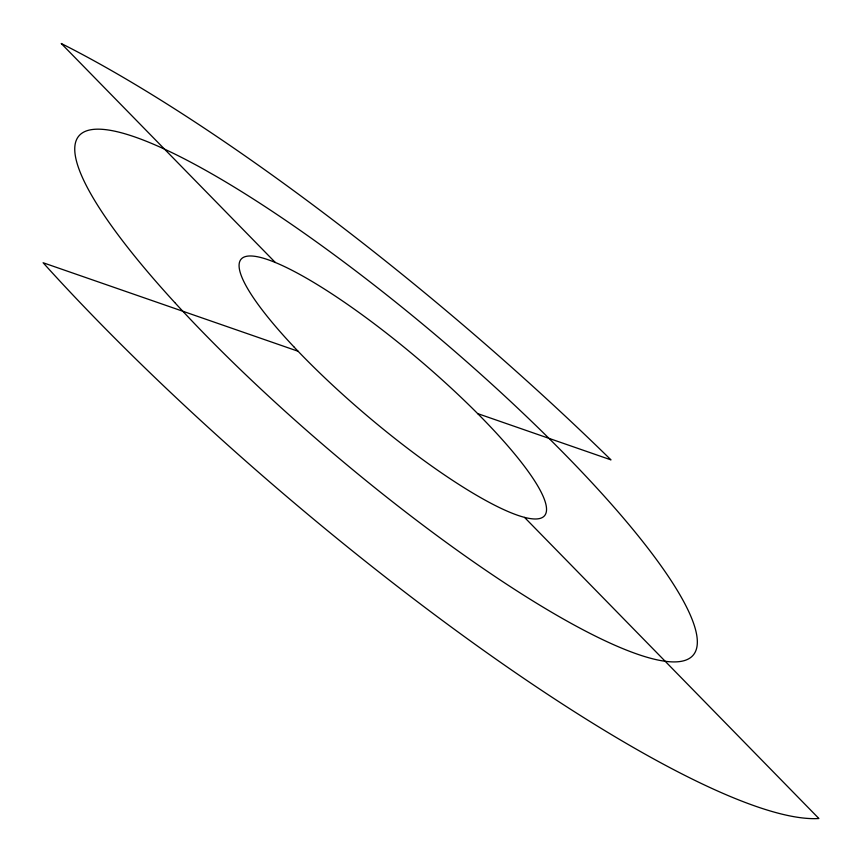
<?xml version="1.0" encoding="UTF-8"?>
<svg xmlns="http://www.w3.org/2000/svg" width="862" height="862" viewBox="0 0 862 862"><rect width="100%" height="100%" fill="white"/><g stroke="black" fill="none" stroke-linecap="round" stroke-linejoin="round"><path stroke-width="1.29" d="M298.09 351.254L43.1 262.738A616.373 122.49 40.2 0 0 818.9 818.512L524.549 517.415M477.58 413.566L610.986 459.877A616.373 122.49 40.2 0 0 61.224 43.488L275.312 262.479M293.77 346.707A198.659 38.197 40.2 0 0 544.116 516.176A198.659 38.197 40.2 0 0 340.501 299.588A198.659 38.197 40.2 0 0 293.77 346.707M174.77 302.551A402.177 78.27 40.2 0 0 689.6 658.256A402.177 78.27 40.2 0 0 293.608 225.812A402.177 78.27 40.2 0 0 174.77 302.551"/></g></svg>
